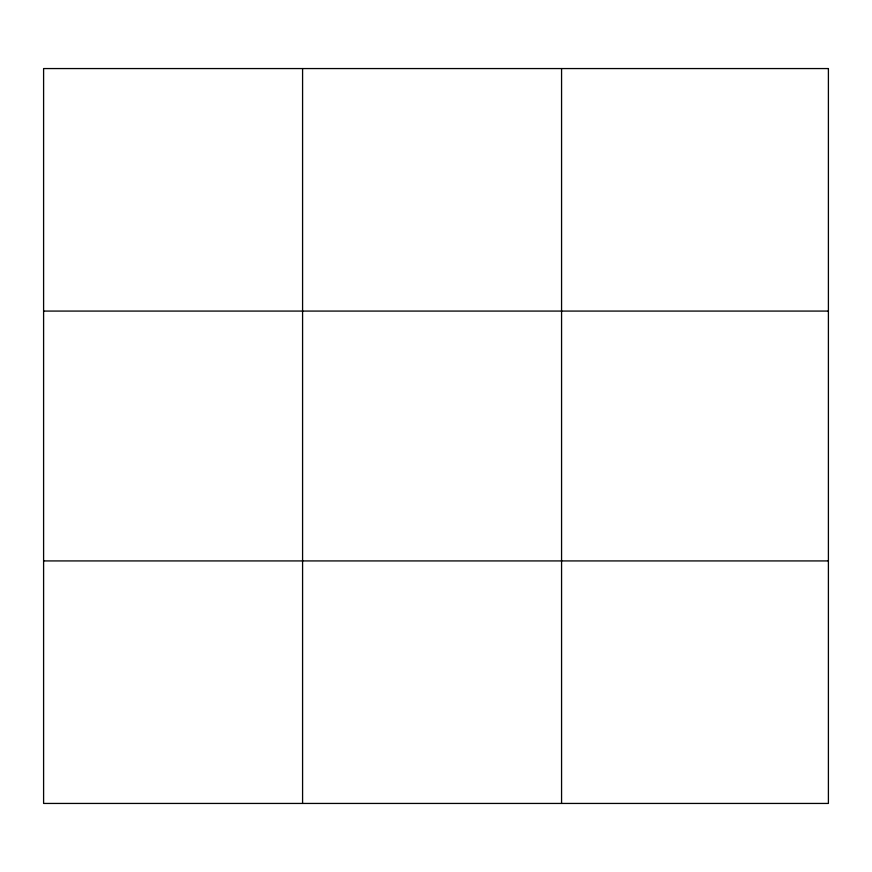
<?xml version="1.0" encoding="UTF-8"?>
<svg xmlns="http://www.w3.org/2000/svg" width="872" height="872" viewBox="0 0 872 872"><rect width="100%" height="100%" fill="white"/><g stroke="black" fill="none" stroke-linecap="round" stroke-linejoin="round"><path stroke-width="1.31" d="M302.584 803.439L302.584 68.561M561.568 803.439L561.568 68.561M43.6 311.075L828.4 311.075M43.6 560.925L828.4 560.925M828.4 68.561L828.4 803.439L43.6 803.439L43.6 68.561L828.4 68.561"/></g></svg>
